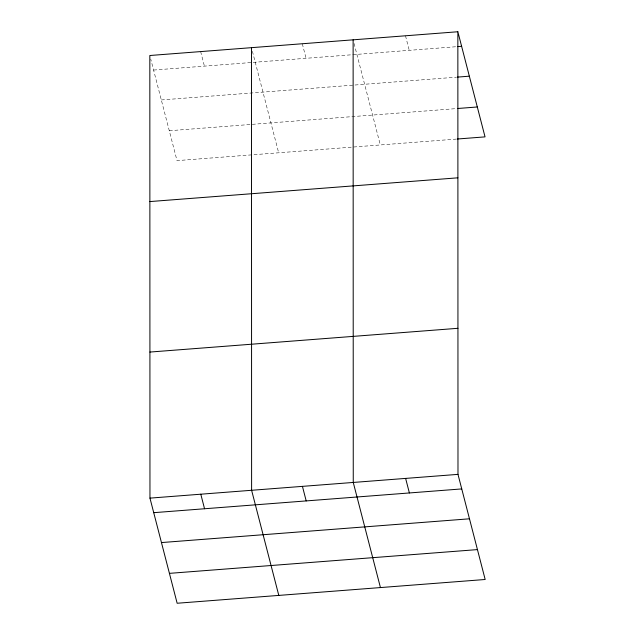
<?xml version="1.0" encoding="UTF-8"?>
<svg xmlns="http://www.w3.org/2000/svg" width="635" height="635" viewBox="0 0 635 635"><rect width="100%" height="100%" fill="white"/><g stroke="black" fill="none" stroke-linecap="round" stroke-linejoin="round"><path stroke-width="0.48" stroke-dasharray="3.17 2.38" d="M153.591 70.056L456.668 46.68M161.322 99.949L456.501 77.176M169.283 130.739L456.557 108.585M456.382 139.081L177.014 160.631L150.765 59.142M405.487 35.79L409.25 50.34M354.06 43.466L380.309 144.955M302.3 43.744L306.062 58.293M252.412 51.308L278.662 152.789M200.652 51.586L204.414 66.135"/><path stroke-width="0.95" d="M457.851 31.75L149.828 55.507L149.963 498.126L177.149 603.25L485.172 579.493L457.986 474.369L457.851 31.75L485.037 136.874L457.375 139.009M457.66 46.601L461.613 46.299M457.486 77.105L469.344 76.184M457.549 108.506L477.306 106.982M149.876 201.573L457.898 177.816M149.916 352.06L457.938 328.303M149.963 498.126L457.986 474.369M153.726 512.675L461.748 488.918M161.457 542.568L469.479 518.803M169.418 573.357L477.441 549.6M405.622 478.409L409.384 492.958M380.444 587.573L353.258 482.449L353.123 39.83M302.435 486.37L306.197 500.912M278.797 595.408L251.611 490.283L251.476 47.665M200.787 494.205L204.549 508.754"/></g></svg>
